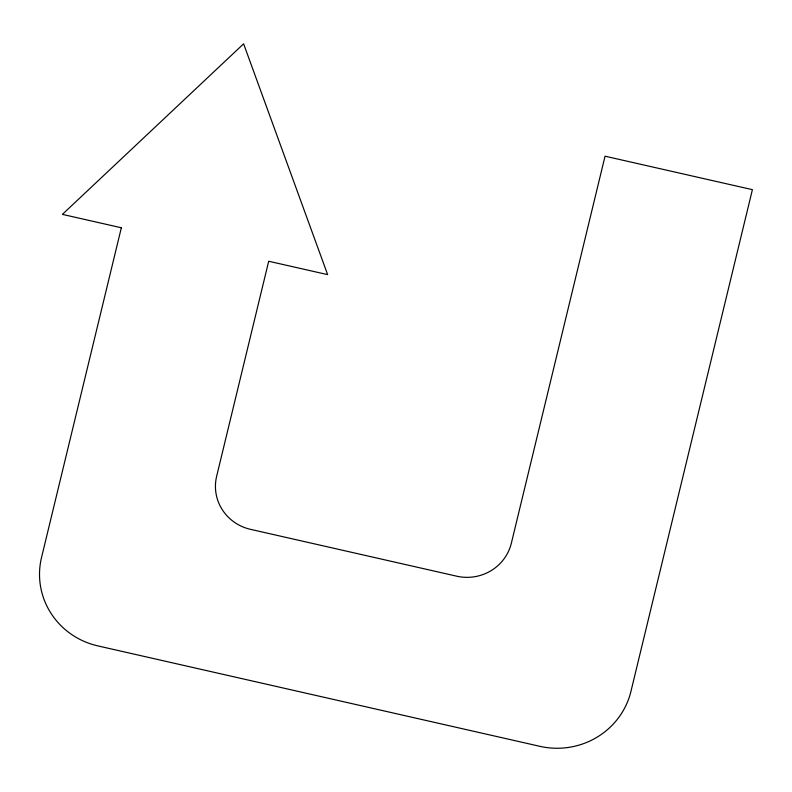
<?xml version="1.0" encoding="UTF-8"?>
<svg xmlns="http://www.w3.org/2000/svg" width="792" height="792" viewBox="0 0 792 792"><rect width="100%" height="100%" fill="white"/><g stroke="black" fill="none" stroke-linecap="round" stroke-linejoin="round"><path stroke-width="1.19" d="M121.344 227.769L41.531 557.479A75.695 73.606 -1.9 0 0 97.852 645.896L539.906 746.331A75.695 73.606 -1.9 0 0 630.937 691.396L752.4 189.664L605.048 156.192L511.345 543.233A45.421 44.164 -1.9 0 1 456.737 576.2L250.44 529.323A45.421 44.164 -1.9 0 1 216.642 476.279L268.696 261.251L327.64 274.636L243.609 43.817L62.41 214.375L121.344 227.769"/></g></svg>
